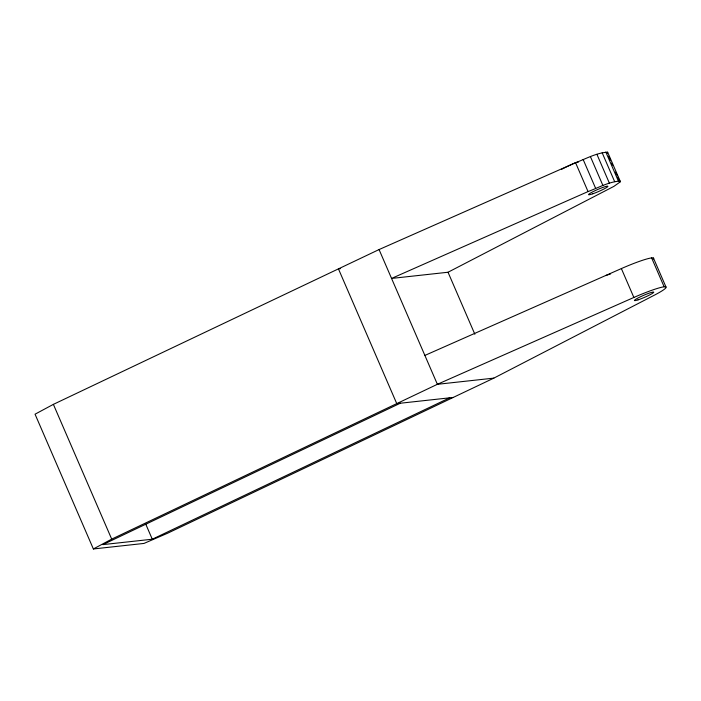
<?xml version="1.0" encoding="UTF-8"?>
<svg xmlns="http://www.w3.org/2000/svg" width="701" height="701" viewBox="0 0 701 701"><rect width="100%" height="100%" fill="white"/><g stroke="black" fill="none" stroke-linecap="round" stroke-linejoin="round"><path stroke-width="1.05" d="M607.469 153.186L607.627 152.178C596.367 152.827 585.992 158.794 575.556 162.693L379.066 249.556L53.381 404.363L35.05 414.195L93.373 548.962L143.977 543.433L167.495 533.277L493.846 378.128L654.261 295.235A31.641 3.303 -23.4 0 0 664.145 286.805L651.641 257.924M620.131 181.06C608.862 181.717 598.496 187.684 588.051 191.575L391.561 278.428L448.027 272.242L613.918 186.361L619.973 182.067L620.131 181.06L607.627 152.178M93.373 548.962L111.704 539.13L437.38 384.306L633.87 297.461A31.641 3.303 -23.4 0 1 664.145 286.805M400.271 403.233L102.854 544.624L152.283 539.218L449.7 397.826M424.885 355.425L621.375 268.579A31.641 3.303 -23.4 0 1 653.297 259.072M605.55 275.581L610.624 273.925M561.527 169.362A31.633 3.303 -23.4 0 1 575.556 162.693L578.527 161.984M340.607 268.614L338.434 268.851L396.757 403.618L453.223 397.441M493.846 378.128L437.38 384.306L379.066 249.556M653.455 258.064L665.95 286.946M608.766 156.174L610.483 160.152M611.78 163.14L612.639 165.138M615.662 172.104L616.95 175.092M617.818 177.09L619.973 182.067M605.822 152.038L618.317 180.919M602.168 152.774L614.663 181.655M596.919 154.334L609.414 183.224M590.426 156.621L602.921 185.511M583.136 159.469L595.64 188.359M575.556 162.693L588.051 191.575M621.375 268.579L633.87 297.461M448.027 272.242L474.857 334.254M145.817 524.287L152.283 539.218M53.381 404.363L111.704 539.13M638.006 299.87A10.55 1.104 -23.4 0 0 653.647 292.44A10.55 1.104 -23.4 0 0 640.548 296.733A10.55 1.104 -23.4 0 0 638.006 299.87M592.801 193.783A10.55 1.104 -23.4 0 0 607.907 186.422A10.55 1.104 -23.4 0 0 594.027 191.18A10.55 1.104 -23.4 0 0 592.801 193.783"/></g></svg>
